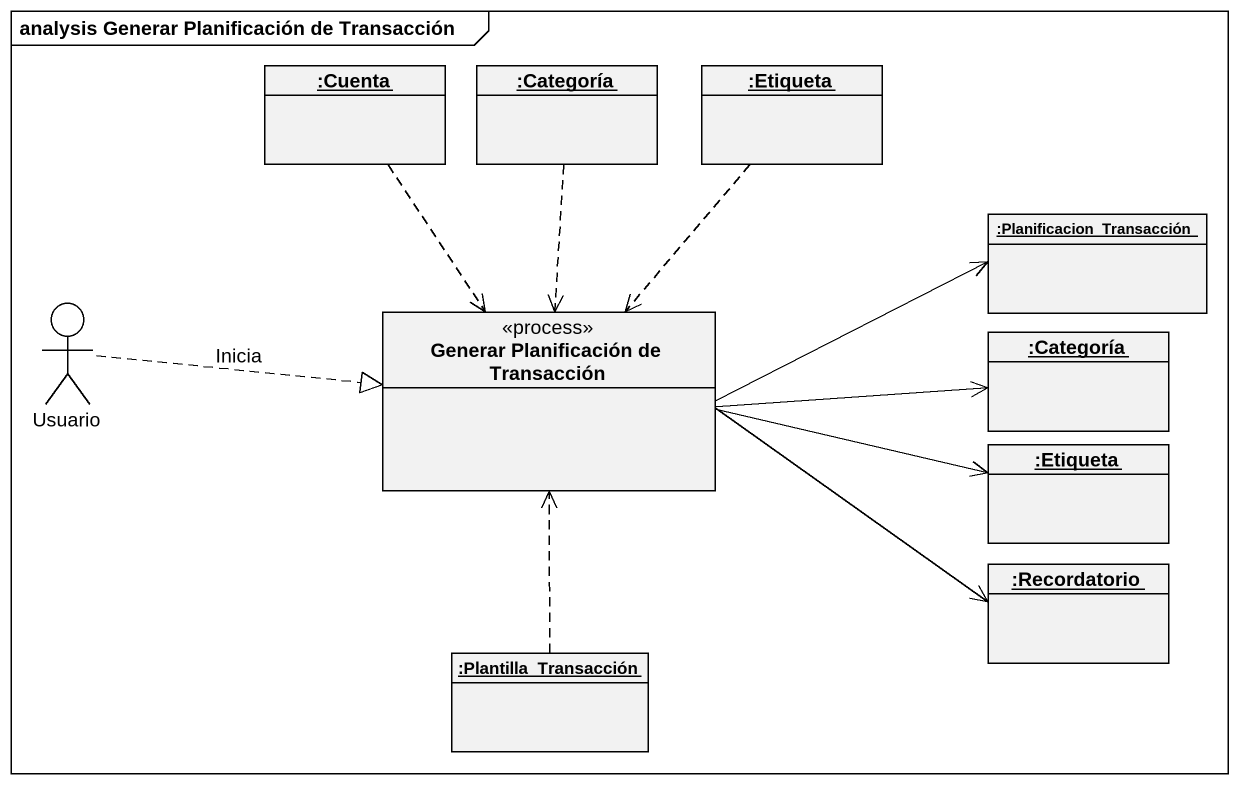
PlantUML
@startuml
mainframe analysis Generar Planificación de Transacción
allowmixing
hide circle
hide empty members
object ":Cuenta" as Cuenta
object ":Categoría" as Categoría
object ":Etiqueta" as Etiqueta
object ":Planificacion_Transacción" as Planificacion_Transacción
actor Usuario
class "Generar Planificación de Transacción" as Generar_Planificación_de <<process>>
object ":Categoría" as Categoría_2
object ":Etiqueta" as Etiqueta_2
object ":Recordatorio" as Recordatorio
object ":Plantilla_Transacción" as Plantilla_Transacción
Cuenta ..> Generar_Planificación_de
Categoría ..> Generar_Planificación_de
Etiqueta ..> Generar_Planificación_de
Usuario .right.|> Generar_Planificación_de : Inicia
Generar_Planificación_de -right-> Planificacion_Transacción
Generar_Planificación_de -right-> Categoría_2
Generar_Planificación_de -right-> Etiqueta_2
Generar_Planificación_de -right-> Recordatorio
Plantilla_Transacción .up.> Generar_Planificación_de
@enduml
